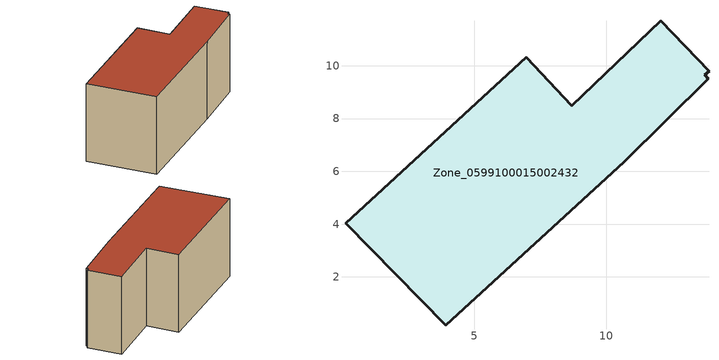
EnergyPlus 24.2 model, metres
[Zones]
Zone_0599100015002432
 floor ground (C_G): 12.07,11.71 13.9,9.8 13.74,9.66 13.87,9.51 10.68,6.37 3.92,0.17 0.12,4.03 6.97,10.31 8.7,8.49 z0.8
 wall outside (C_F): 3.92,0.17 10.68,6.37 13.87,9.51 13.74,9.66 13.9,9.8 12.07,11.71 8.7,8.49 6.97,10.31 0.12,4.03 3.92,0.17 z0.8:7.05
 roof outside (C_R): 0.12,4.03 3.92,0.17 10.68,6.37 13.87,9.51 13.74,9.66 13.9,9.8 12.07,11.71 8.7,8.49 6.97,10.31 z7.05
[BUILDING]
Pand.0599100015002432: North Axis=0; Terrain=City; Loads Convergence Tolerance Value=0.04; Temperature Convergence Tolerance Value=0.4; Solar Distribution=FullExterior; Maximum Number of Warmup Days=25; Minimum Number of Warmup Days=1
[Site:Location]
Rotterdam.The.Hague.AP_ZH_NLD Design_Conditions: Latitude=51.96; Longitude=4.45; Time Zone=1; Elevation=-4.5
[SITE:GROUNDTEMPERATURE:BUILDINGSURFACE]
18, 18, 18, 18, 18, 18, 18, 18, 18, 18, 18, 18
[MATERIAL] Thermal Absorptance=0.9; Solar Absorptance=0.7; Visible Absorptance=0.7
Name | Roughness | Thickness | Conductivity | Density | Specific Heat
G.TI.1975-1991 | MediumSmooth | 0.15 | 0.288461 | 540 | 1210
F.TI.1975-1991 | Rough | 0.3 | 0.230769 | 1920 | 840
R.TI.1975-1991 | MediumRough | 0.2 | 0.153846 | 1500 | 1000
[CONSTRUCTION]
C_G: G.TI.1975-1991
C_F: F.TI.1975-1991
C_R: R.TI.1975-1991
[ZONE]
Zone_0599100015002432: Type=1; Multiplier=1; Ceiling Height=Autocalculate; Volume=Autocalculate; Floor Area=autocalculate; Part of Total Floor Area=Yes
[ZONEINFILTRATION:DESIGNFLOWRATE]
Infil_Zone_0599100015002432: Zone or ZoneList or Space or SpaceList=Zone_0599100015002432; Schedule=AlwaysOn; Design Flow Rate Calculation Method=Flow/Area; Flow Rate per Floor Area=0.003; Constant Term Coefficient=1; Temperature Term Coefficient=0; Velocity Term Coefficient=0; Velocity Squared Term Coefficient=0
[HVACTEMPLATE:ZONE:IDEALLOADSAIRSYSTEM]
Zone_0599100015002432: Maximum Heating Supply Air Temperature=50; Minimum Cooling Supply Air Temperature=13; Maximum Heating Supply Air Humidity Ratio=0.0156; Minimum Cooling Supply Air Humidity Ratio=0.0077; Heating Limit=NoLimit; Cooling Limit=NoLimit; Dehumidification Control Type=ConstantSensibleHeatRatio; Cooling Sensible Heat Ratio=0.7; Dehumidification Setpoint=60; Humidification Control Type=None; Humidification Setpoint=30; Outdoor Air Method=None; Outdoor Air Flow Rate per Person=0.00944; Outdoor Air Flow Rate per Zone Floor Area=0; Outdoor Air Flow Rate per Zone=0; Demand Controlled Ventilation Type=None; Outdoor Air Economizer Type=NoEconomizer; Heat Recovery Type=None; Sensible Heat Recovery Effectiveness=0.7; Latent Heat Recovery Effectiveness=0.65
[ZONECONTROL:THERMOSTAT]
ThermostatControl_Zone_0599100015002432: Zone or ZoneList=Zone_0599100015002432; Control Type Schedule=DualSetpointControlType; Control 1=Thermostat_Zone_0599100015002432; Temperature Difference Between Cutout And Setpoint=0
[THERMOSTATSETPOINT:DUALSETPOINT]
Thermostat_Zone_0599100015002432: Heating Setpoint Temperature Schedule=HeatingSetpoint_Zone_0599100015002432; Cooling Setpoint Temperature Schedule=CoolingSetpoint_Zone_0599100015002432
[SCHEDULE:COMPACT]
HeatingSetpoint_Zone_0599100015002432: Through: 12/31, For: AllDays, Until: 24:00, 21
CoolingSetpoint_Zone_0599100015002432: Through: 12/31, For: AllDays, Until: 24:00, 24
DualSetpointControlType: Through: 12/31, For: AllDays, Until: 24:00, 4
AlwaysOn: Through: 12/31, For: AllDays, Until: 24:00, 1
